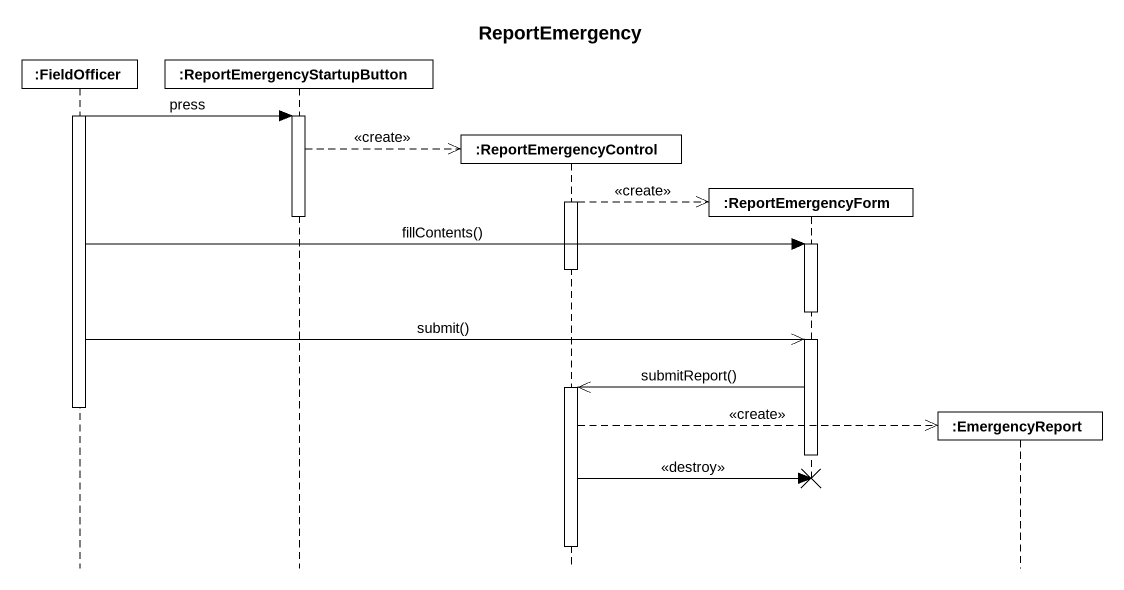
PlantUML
@startuml
title ReportEmergency
hide footbox
participant ":FieldOfficer" as FieldOfficer
participant ":ReportEmergencyStartupButton" as ReportEmergencyStartupButton
participant ":ReportEmergencyControl" as ReportEmergencyControl
participant ":ReportEmergencyForm" as ReportEmergencyForm
participant ":EmergencyReport" as EmergencyReport

activate FieldOfficer
FieldOfficer -> ReportEmergencyStartupButton : press
activate ReportEmergencyStartupButton
ReportEmergencyStartupButton -->> ReportEmergencyControl ** : <<create>>
activate ReportEmergencyControl
ReportEmergencyControl -->> ReportEmergencyForm ** : <<create>>
deactivate ReportEmergencyStartupButton
FieldOfficer -> ReportEmergencyForm : fillContents()
activate ReportEmergencyForm
deactivate ReportEmergencyControl
deactivate ReportEmergencyForm
FieldOfficer ->> ReportEmergencyForm : submit()
activate ReportEmergencyForm
ReportEmergencyForm ->> ReportEmergencyControl : submitReport()
activate ReportEmergencyControl
deactivate FieldOfficer
ReportEmergencyControl -->> EmergencyReport ** : <<create>>
deactivate ReportEmergencyForm
ReportEmergencyControl -> ReportEmergencyForm !! : <<destroy>>
deactivate ReportEmergencyControl
@enduml
